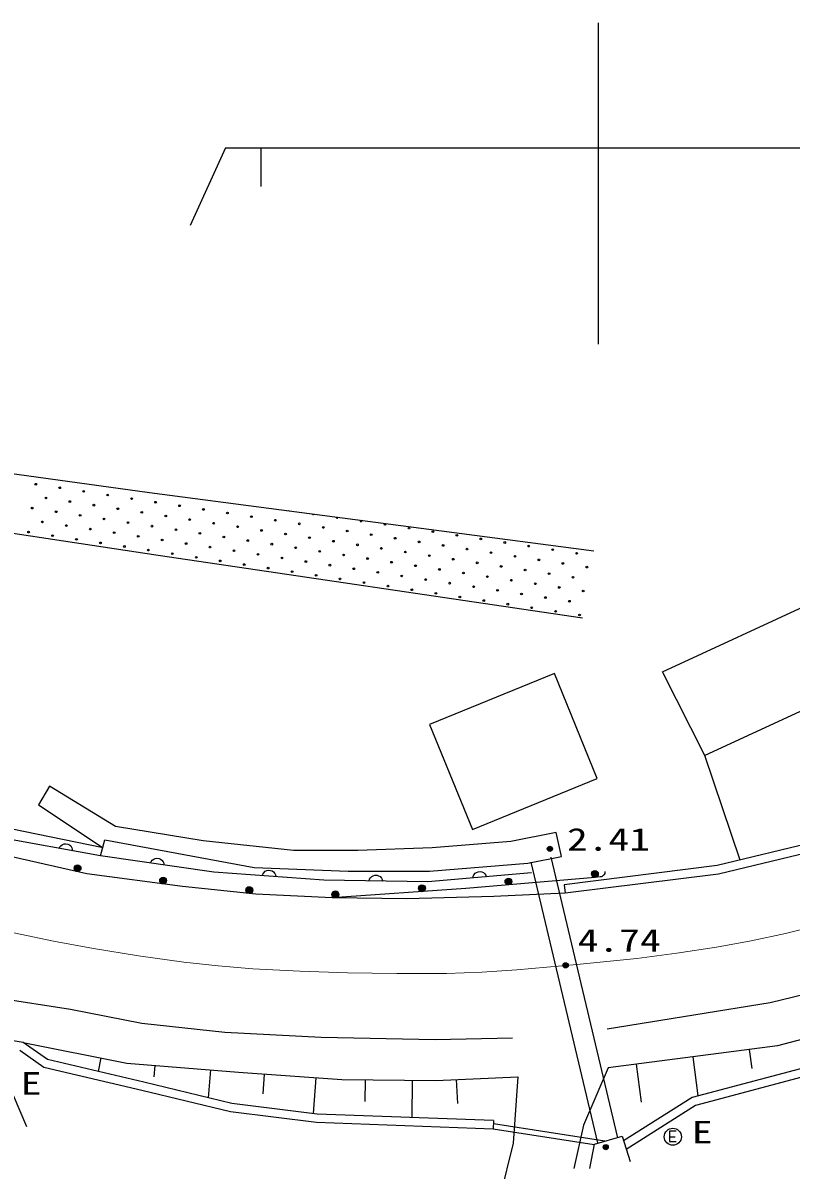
# Model space of a CAD drawing. Units: millimetres, scale not verified. Extents: x 40000 to 680000, y 20000 to 380000.
# Drawn here: x 183342 to 228178, y 237580 to 304572 of the extents above; entities that cross this region are included whole.
import ezdxf
from ezdxf.enums import TextEntityAlignment as Align

# ---------------------------------------------------------------- set-up
doc = ezdxf.new("R2010")
doc.units = ezdxf.units.MM
doc.header["$LTSCALE"] = 1000
doc.linetypes.add('CHAIN', pattern=[18.5, 12, -1.5, 3.5, -1.5])
for name, color, linetype, lineweight in [('M-BGD', 7, 'Continuous', 25), ('M-BMK', 2, 'CHAIN', 13), ('M-STR-STR1', 1, 'Continuous', 25)]:
    doc.layers.add(name, color=color, linetype=linetype, lineweight=lineweight)
doc.layers.add('M-BGD-EXST', color=7, linetype='Continuous')
doc.styles.add('ＭＳ ゴシック', font='')
doc.styles.get('ＭＳ ゴシック').set_extended_font_data('MS Gothic')

# ---------------------------------------------------------------- blocks, each defined once
blk = doc.blocks.new('BUHIN75')
at = {"color": 7, "linetype": 'Continuous', "lineweight": 25}
for centre, radius in [((0, 0), 150), ((0, 0), 131), ((0, 0), 112), ((0, 0), 93.8), ((0, 0), 75), ((0, 0), 56.2), ((0, -1), 37.5), ((0, 0), 18.8)]:
    blk.add_circle(centre, radius, dxfattribs=at)

msp = doc.modelspace()

# ---------------------------------------------------------------- linework, layer by layer
at = {"layer": 'M-BGD'}
for p, q in [((216934, 285813), (216934, 304572)), ((195170, 297278), (193098, 292751)), ((195170, 297278), (247184, 297278)), ((197228, 297278), (197228, 295029)), ((220666, 266672), (263749, 286589)), ((171981, 279731), (190731, 277159)), ((258522, 278114), (223138, 261799)), ((190731, 277159), (216662, 273740)), ((173994, 276084), (191231, 273490)), ((191231, 273490), (215995, 269822)), ((223138, 261799), (220666, 266672)), ((214365, 266572), (207074, 263592)), ((216868, 260449), (214365, 266572)), ((207074, 263592), (209577, 257469)), ((225213, 255687), (223138, 261799)), ((184885, 259998), (184259, 258902)), ((188749, 257649), (184885, 259998)), ((209577, 257469), (216868, 260449)), ((184259, 258902), (188018, 256396)), ((187861, 255926), (179788, 257402)), ((188018, 256396), (181699, 257686)), ((193866, 256813), (188749, 257649)), ((214469, 257288), (211827, 256761)), ((214788, 255882), (214469, 257288)), ((187861, 255926), (188122, 256865)), ((188122, 256865), (196842, 255247)), ((199139, 256239), (193866, 256813)), ((211827, 256761), (207232, 256396)), ((229873, 256814), (223860, 255360)), ((194492, 254986), (187861, 255926)), ((202898, 256239), (199139, 256239)), ((207232, 256396), (202898, 256239)), ((229990, 256328), (223950, 254867)), ((196842, 255247), (202324, 255038)), ((207075, 255038), (212819, 255508)), ((212819, 255508), (214788, 255882)), ((223860, 255360), (214928, 254243)), ((200914, 254516), (194492, 254986)), ((202324, 255038), (207075, 255038)), ((213028, 254934), (206971, 254411)), ((223950, 254867), (214990, 253747)), ((206971, 254411), (200914, 254516)), ((214928, 254243), (214990, 253747)), ((205741, 253415), (201391, 253468)), ((210835, 253547), (205741, 253415)), ((214990, 253747), (210835, 253547)), ((226967, 247358), (233874, 249051)), ((180262, 247885), (186119, 246974)), ((217453, 245834), (226967, 247358)), ((238381, 247674), (227389, 244841)), ((186119, 246974), (190290, 246159)), ((190290, 246159), (195132, 245632)), ((240043, 246503), (222403, 241819)), ((240171, 246020), (222606, 241356)), ((183347, 245038), (178918, 245753)), ((195132, 245632), (200741, 245344)), ((200741, 245344), (207413, 245200)), ((207413, 245200), (211920, 245296)), ((184568, 243573), (183155, 244563)), ((183347, 245038), (189405, 243829)), ((184776, 244038), (183347, 245038)), ((227389, 244841), (217493, 243557)), ((225740, 244627), (225884, 243513)), ((181905, 243926), (183544, 240126)), ((190397, 242704), (184776, 244038)), ((187890, 244131), (187732, 243337)), ((222441, 244199), (222738, 241908)), ((190281, 242218), (184568, 243573)), ((189405, 243829), (195919, 243290)), ((191033, 243694), (190978, 243022)), ((194290, 243425), (194156, 241799)), ((195919, 243290), (201948, 242860)), ((197426, 243183), (197343, 242022)), ((217493, 243557), (216058, 240195)), ((219142, 243771), (219432, 241542)), ((195541, 241466), (190397, 242704)), ((200441, 242967), (200291, 240875)), ((201948, 242860), (207439, 242806)), ((203321, 242846), (203308, 241585)), ((206066, 242819), (206045, 240642)), ((207439, 242806), (212230, 243021)), ((208637, 242860), (208699, 241469)), ((212230, 243021), (211961, 239145)), ((195452, 240973), (190281, 242218)), ((200523, 240846), (195541, 241466)), ((222403, 241819), (218407, 239283)), ((222606, 241356), (218559, 238788)), ((200482, 240348), (195452, 240973)), ((210811, 240465), (200523, 240846)), ((210793, 239966), (200482, 240348)), ((210811, 240465), (210793, 239966)), ((216692, 239057), (210793, 239966)), ((217314, 239271), (210813, 240273)), ((216058, 240195), (215491, 237665)), ((216700, 239100), (218324, 239553)), ((218324, 239553), (218777, 238080)), ((221083, 239526), (221413, 239526)), ((211961, 239145), (210884, 234838)), ((216435, 237665), (216700, 239100))]:
    msp.add_line(p, q, dxfattribs=at)
for points in [[(216745, 254672), (209196, 254017), (201391, 253468), (196942, 253689), (192648, 254134), (187066, 254883), (182688, 255866), (177879, 256946), (173056, 258468), (166397, 260903), (161902, 262940), (155220, 266361), (150130, 268960), (145330, 271863), (141036, 274532), (135815, 277976), (132385, 280599), (128077, 284134), (122950, 288298), (119509, 291224), (116582, 293963)], [(185450, 256367), (185498, 256451), (185559, 256519), (185649, 256592), (185745, 256624), (185842, 256634), (185964, 256612), (186052, 256568), (186130, 256505), (186190, 256404), (186224, 256319), (186237, 256223)], [(190781, 255512), (190825, 255598), (190884, 255669), (190972, 255745), (191065, 255781), (191162, 255795), (191285, 255778), (191374, 255737), (191455, 255677), (191520, 255579), (191556, 255495), (191573, 255400)], [(197304, 254780), (197343, 254869), (197397, 254944), (197479, 255026), (197570, 255067), (197666, 255088), (197790, 255079), (197881, 255045), (197966, 254990), (198037, 254897), (198079, 254816), (198102, 254722)], [(203543, 254471), (203576, 254562), (203626, 254639), (203703, 254726), (203792, 254772), (203887, 254799), (204010, 254797), (204104, 254767), (204191, 254717), (204268, 254628), (204314, 254549), (204343, 254457)], [(209601, 254638), (209625, 254733), (209666, 254814), (209734, 254909), (209818, 254964), (209909, 255000), (210032, 255011), (210128, 254991), (210220, 254950), (210306, 254870), (210360, 254796), (210398, 254707)], [(217317, 255023), (217316, 254967), (217303, 254904), (217275, 254842), (217244, 254800), (217200, 254757), (217147, 254725), (217096, 254707), (217044, 254698), (216745, 254672)], [(221473, 239851), (221083, 239851), (221083, 239241), (221473, 239241)]]:
    msp.add_lwpolyline(points, dxfattribs=at)
for centre, radius in [((184092, 277634), 49.8), ((185490, 277424), 49.8), ((184686, 276830), 49.8), ((186888, 277214), 49.8), ((188287, 277003), 49.8), ((189685, 276793), 49.8), ((183881, 276236), 49.8), ((185280, 276026), 49.8), ((186084, 276620), 49.8), ((187482, 276409), 49.8), ((188881, 276199), 49.8), ((190279, 275988), 49.8), ((191084, 276582), 49.8), ((192482, 276372), 49.8), ((193881, 276161), 49.8), ((184475, 275432), 49.8), ((186678, 275815), 49.8), ((188076, 275605), 49.8), ((189475, 275394), 49.8), ((191678, 275778), 49.8), ((193076, 275567), 49.8), ((194475, 275357), 49.8), ((195279, 275951), 49.8), ((196678, 275740), 49.8), ((198076, 275530), 49.8), ((199475, 275319), 49.8), ((183671, 274838), 49.8), ((185069, 274627), 49.8), ((185874, 275221), 49.8), ((187272, 275011), 49.8), ((188670, 274800), 49.8), ((190873, 275184), 49.8), ((192272, 274973), 49.8), ((193670, 274763), 49.8), ((195873, 275146), 49.8), ((197272, 274936), 49.8), ((198670, 274725), 49.8), ((200873, 275109), 49.8), ((202272, 274899), 49.8), ((203670, 274688), 49.8), ((204475, 275282), 49.8), ((205873, 275072), 49.8), ((207271, 274861), 49.8), ((208670, 274651), 49.8), ((186468, 274417), 49.8), ((187866, 274206), 49.8), ((189264, 273996), 49.8), ((190069, 274590), 49.8), ((191467, 274379), 49.8), ((192866, 274169), 49.8), ((194264, 273958), 49.8), ((195069, 274552), 49.8), ((196467, 274342), 49.8), ((197866, 274131), 49.8), ((200069, 274515), 49.8), ((201467, 274305), 49.8), ((202866, 274094), 49.8), ((205069, 274478), 49.8), ((206467, 274267), 49.8), ((207865, 274057), 49.8), ((210068, 274440), 49.8), ((211467, 274230), 49.8), ((212865, 274019), 49.8), ((190663, 273785), 49.8), ((192061, 273575), 49.8), ((193460, 273364), 49.8), ((195663, 273748), 49.8), ((197061, 273537), 49.8), ((198460, 273327), 49.8), ((199264, 273921), 49.8), ((200663, 273711), 49.8), ((202061, 273500), 49.8), ((203460, 273290), 49.8), ((204264, 273884), 49.8), ((205663, 273673), 49.8), ((207061, 273463), 49.8), ((209264, 273846), 49.8), ((210662, 273636), 49.8), ((212061, 273425), 49.8), ((214264, 273809), 49.8), ((215662, 273599), 49.8), ((194858, 273154), 49.8), ((196257, 272943), 49.8), ((197655, 272733), 49.8), ((199858, 273117), 49.8), ((201257, 272906), 49.8), ((202655, 272696), 49.8), ((204858, 273079), 49.8), ((206257, 272869), 49.8), ((207655, 272658), 49.8), ((208459, 273252), 49.8), ((209858, 273042), 49.8), ((211256, 272831), 49.8), ((212655, 272621), 49.8), ((213459, 273215), 49.8), ((214858, 273005), 49.8), ((216256, 272794), 49.8), ((199054, 272523), 49.8), ((200452, 272312), 49.8), ((201851, 272102), 49.8), ((204054, 272485), 49.8), ((205452, 272275), 49.8), ((206851, 272064), 49.8), ((209053, 272448), 49.8), ((210452, 272237), 49.8), ((211850, 272027), 49.8), ((214053, 272411), 49.8), ((215452, 272200), 49.8), ((203249, 271891), 49.8), ((204648, 271681), 49.8), ((206046, 271470), 49.8), ((208249, 271854), 49.8), ((209648, 271643), 49.8), ((211046, 271433), 49.8), ((213249, 271817), 49.8), ((214647, 271606), 49.8), ((216046, 271396), 49.8), ((207445, 271260), 49.8), ((208843, 271049), 49.8), ((210242, 270839), 49.8), ((211640, 270629), 49.8), ((212444, 271223), 49.8), ((213843, 271012), 49.8), ((215241, 270802), 49.8), ((213038, 270418), 49.8), ((214437, 270208), 49.8), ((215835, 269997), 49.8), ((186529, 255207), 199), ((186529, 255207), 176), ((186529, 255207), 153), ((186529, 255207), 129), ((186529, 255207), 106), ((186529, 255207), 78), ((186529, 255207), 54), ((186529, 255207), 31), ((186529, 255207), 6), ((191525, 254485), 199), ((191525, 254485), 176), ((191525, 254485), 153), ((191525, 254485), 129), ((191525, 254485), 106), ((211680, 254432), 199), ((211680, 254432), 176), ((211680, 254432), 153), ((216728, 254870), 199), ((216728, 254870), 176), ((216728, 254870), 153), ((216728, 254870), 129), ((216728, 254870), 106), ((216728, 254870), 78), ((216728, 254870), 54), ((216728, 254870), 31), ((216728, 254870), 6), ((191525, 254485), 78), ((191525, 254485), 54), ((191525, 254485), 31), ((191525, 254485), 6), ((196554, 253929), 199), ((196554, 253929), 176), ((196554, 253929), 153), ((196554, 253929), 129), ((196554, 253929), 106), ((196554, 253929), 78), ((196554, 253929), 54), ((196554, 253929), 31), ((196554, 253929), 6), ((206632, 254036), 199), ((206632, 254036), 176), ((206632, 254036), 153), ((206632, 254036), 129), ((206632, 254036), 106), ((206632, 254036), 78), ((206632, 254036), 54), ((206632, 254036), 31), ((206632, 254036), 6), ((211680, 254432), 129), ((211680, 254432), 106), ((211680, 254432), 78), ((211680, 254432), 54), ((211680, 254432), 31), ((211680, 254432), 6), ((201578, 253680), 199), ((201578, 253680), 176), ((201578, 253680), 153), ((201578, 253680), 129), ((201578, 253680), 106), ((201578, 253680), 78), ((201578, 253680), 54), ((201578, 253680), 31), ((201578, 253680), 6), ((221278, 239526), 498)]:
    msp.add_circle(centre, radius, dxfattribs=at)
for centre, start, end in [((198881, 276124), 224.18388, 300.796), ((200279, 275914), 187.84715, 337.13273), ((201678, 275703), 157.71405, 7.26583), ((203076, 275493), 121.69273, 43.28715)]:
    msp.add_arc(centre, 49.8, start, end, dxfattribs=at)
at = {"layer": 'M-BMK'}
msp.add_lwpolyline([(182804, 251427), (185123, 250943), (187455, 250519), (190091, 250092), (192736, 249725), (194743, 249500), (196755, 249334), (199510, 249188), (202280, 249101), (205170, 249050), (208068, 249059), (210124, 249133), (212176, 249268), (215680, 249576), (219181, 249944), (221502, 250237), (223823, 250591), (225846, 250967), (227858, 251402), (230373, 252016)], dxfattribs=at)
msp.add_lwpolyline([(182804, 251427), (185123, 250943), (187455, 250519), (190091, 250092), (192736, 249725), (194743, 249500), (196755, 249334), (199510, 249188), (202280, 249101), (205170, 249050), (208068, 249059), (210124, 249133), (212176, 249268), (215680, 249576), (219181, 249944), (221502, 250237), (223823, 250591), (225846, 250967), (227858, 251402), (230373, 252016)], dxfattribs=at)
at = {"layer": 'M-STR-STR1'}
for p, q in [((216908, 239179), (213002, 255565)), ((218075, 239458), (214169, 255843))]:
    msp.add_line(p, q, dxfattribs=at)

# ---------------------------------------------------------------- block references
at = {"layer": 'M-BGD-EXST'}
for p in [(214099, 256339), (215021, 249535), (217362, 238918)]:
    msp.add_blockref('BUHIN75', p, dxfattribs=at)

# ---------------------------------------------------------------- texts
at = {"layer": 'M-BGD', "style": 'ＭＳ ゴシック', "width": 1.35}
for p in [(183212, 241583), (222391, 238735)]:
    msp.add_text('E', height=1320, dxfattribs=at).set_placement(p, align=Align.BOTTOM_LEFT)
at = {"layer": 'M-BGD-EXST', "style": 'ＭＳ ゴシック', "width": 1.35}
for s, p in [('2.41', (215099, 255839)), ('4.74', (215721, 249936))]:
    msp.add_text(s, height=1320, dxfattribs=at).set_placement(p, align=Align.BOTTOM_LEFT)

doc.saveas('drawing.dxf')
